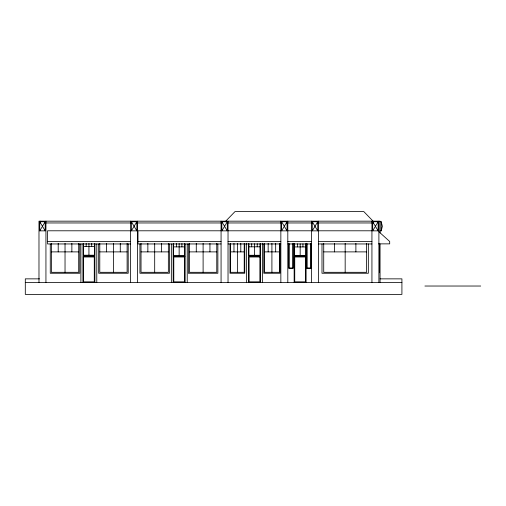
<?xml version="1.0" encoding="UTF-8"?>
<svg xmlns="http://www.w3.org/2000/svg" width="506" height="506" viewBox="0 0 506 506"><rect width="100%" height="100%" fill="white"/><g stroke="black" fill="none" stroke-linecap="round" stroke-linejoin="round"><path stroke-width="0.76" d="M380.057 230.856L381.214 230.856L382.372 226.308L381.214 221.761L380.057 221.761M39.74 230.856L45.192 221.761L39.74 221.761L39.74 230.856L45.192 230.856L45.192 221.761M131.383 230.856L136.835 221.761L131.383 221.761L131.383 230.856L136.835 230.856L136.835 221.761M221.83 230.856L227.283 221.761L221.83 221.761L221.83 230.856L227.283 230.856L227.283 221.761M281.608 230.856L287.054 221.761L281.608 221.761L281.608 230.856L287.054 230.856L287.054 221.761M312.278 230.856L317.73 221.761L312.278 221.761L312.278 230.856L317.73 230.856L317.73 221.761M372.694 230.856L378.146 221.761L372.694 221.761L372.694 230.856L378.146 230.856L378.146 221.761M225.714 221.166L234.986 211.603L363.82 211.603L373.099 221.166M44.914 222.963L131.813 222.963M136.55 222.963L221.071 222.963M228.029 222.963L281.741 222.963M286.478 222.963L312.544 222.963M317.287 222.963L373.365 222.963M130.624 230.793L47.545 230.793L47.545 243.955L130.624 243.955M221.071 230.793L137.993 230.793L137.993 243.955L221.071 243.955M228.029 230.793L280.849 230.793M287.806 230.793L311.519 230.793M318.476 230.793L371.935 230.793M47.545 241.564L130.624 241.564M137.993 241.564L221.071 241.564M228.029 241.564L280.849 241.564M287.806 241.564L311.519 241.564M318.476 241.564L371.935 241.564M228.029 243.955L280.849 243.955M287.806 243.955L311.519 243.955M318.476 243.955L371.935 243.955M378.482 243.867L389.69 243.867L389.69 241.476L378.874 231.729M83.401 246.561L94.464 246.561M248.92 246.814L259.989 246.814M173.609 246.884L184.677 246.884M294.637 246.928L305.706 246.928M51.372 251.887L78.696 251.887M99.783 251.887L127.114 251.887M141.029 251.887L168.353 251.887M189.446 251.887L216.77 251.887M230.553 251.887L244.215 251.887M264.398 251.887L279.426 251.887M323.72 251.887L366.61 251.887M39.531 278.857L25.3 278.857L25.3 294.397L401.916 294.397L401.916 278.857L380.057 278.857M25.3 282.443L401.916 282.443M424.907 286.029L480.7 286.029M372.694 221.761L378.146 230.856M312.278 221.761L317.73 230.856M281.608 221.761L287.054 230.856M221.83 221.761L227.283 230.856M131.383 221.761L136.835 230.856M39.74 221.761L45.192 230.856M381.214 221.761L381.214 230.856M380.057 232.95L380.057 221.166L38.981 221.166L38.981 282.443M380.057 243.949L380.057 282.443M379.525 243.424L379.525 272.747M378.893 221.166L378.893 282.443M371.935 221.166L371.935 282.443M368.336 243.93L368.336 273.253L321.993 273.253L321.993 243.93M366.61 243.335L366.61 272.31L323.72 272.31L323.72 243.335M355.889 243.335L355.889 251.887M345.168 243.335L345.168 272.31M334.447 243.335L334.447 251.887M318.476 221.166L318.476 282.443M311.519 221.166L311.519 282.443M311.026 243.26L311.026 268.534L306.794 268.534L306.794 243.26M310.81 243.854L310.81 267.933L307.003 267.933L307.003 243.854M306.149 243.443L306.149 255.783L294.195 255.783L294.195 243.443M306.098 282.443L306.098 256.378L294.144 256.378L294.144 282.443M305.706 243.835L305.706 255.391L294.637 255.391L294.637 243.835M302.942 243.835L302.942 246.928M300.172 243.835L300.172 255.391M297.408 243.835L297.408 246.928M293.094 243.26L293.094 268.534L288.863 268.534L288.863 243.26M292.879 243.854L292.879 267.933L289.071 267.933L289.071 243.854M287.806 221.166L287.806 282.443M280.849 221.166L280.849 282.443M280.033 243.93L280.033 273.253L263.797 273.253L263.797 243.93M279.426 243.335L279.426 272.31L264.398 272.31L264.398 243.335M275.669 243.335L275.669 251.887M271.912 243.335L271.912 272.31M268.155 243.335L268.155 251.887M262.5 243.247L262.5 282.443M260.47 282.443L260.47 256.378L248.516 256.378L248.516 282.443M260.432 243.329L260.432 255.669L248.478 255.669L248.478 243.329M259.989 243.721L259.989 255.277L248.92 255.277L248.92 243.721M257.225 243.721L257.225 246.814M254.455 243.721L254.455 255.277M251.691 243.721L251.691 246.814M246.612 243.247L246.612 282.443M244.765 243.93L244.765 273.253L230.002 273.253L230.002 243.93M244.215 243.335L244.215 272.31L230.553 272.31L230.553 243.335M240.799 243.335L240.799 251.887M237.384 243.335L237.384 272.31M233.968 243.335L233.968 251.887M228.029 221.166L228.029 282.443M221.071 221.166L221.071 282.443M217.871 243.93L217.871 273.253L188.346 273.253L188.346 243.93M216.77 243.335L216.77 272.31L189.446 272.31L189.446 243.335M209.939 243.335L209.939 251.887M203.108 243.335L203.108 272.31M196.277 243.335L196.277 251.887M187.226 243.968L187.226 282.443M185.12 243.962L185.12 256.125L173.166 256.125L173.166 243.962M185.145 282.443L185.145 256.378L173.191 256.378L173.191 282.443M184.677 243.525L184.677 255.72L173.609 255.72L173.609 243.525M181.907 243.525L181.907 246.884M179.143 243.525L179.143 255.72M176.379 243.525L176.379 246.884M171.344 243.968L171.344 282.443M169.453 243.93L169.453 273.253L139.928 273.253L139.928 243.93M168.353 243.335L168.353 272.31L141.029 272.31L141.029 243.335M161.522 243.335L161.522 251.887M154.691 243.335L154.691 272.31M147.86 243.335L147.86 251.887M137.581 221.166L137.581 282.443M130.624 221.166L130.624 282.443M128.208 243.93L128.208 273.253L98.683 273.253L98.683 243.93M127.114 243.335L127.114 272.31L99.783 272.31L99.783 243.335M120.276 243.335L120.276 251.887M113.445 243.335L113.445 272.31M106.614 243.335L106.614 251.887M96.779 243.968L96.779 282.443M94.913 243.791L94.913 255.612L82.959 255.612L82.959 243.791M94.875 282.443L94.875 256.378L82.921 256.378L82.921 282.443M94.464 243.399L94.464 255.207L83.401 255.207L83.401 243.399M91.7 243.399L91.7 246.561M88.936 243.399L88.936 255.207M86.165 243.399L86.165 246.561M80.897 243.968L80.897 282.443M79.796 243.93L79.796 273.253L50.271 273.253L50.271 243.93M78.696 243.335L78.696 272.31L51.372 272.31L51.372 243.335M71.865 243.335L71.865 251.887M65.034 243.335L65.034 272.31M58.203 243.335L58.203 251.887M45.938 221.166L45.938 282.443M40.176 221.166L40.176 222.963M94.28 256.985L83.522 256.985L83.522 281.842L94.28 281.842L94.28 256.985M184.551 256.985L173.792 256.985L173.792 281.842L184.551 281.842L184.551 256.985M259.869 256.985L249.11 256.985L249.11 281.842L259.869 281.842L259.869 256.985M305.498 256.985L294.739 256.985L294.739 281.842L305.498 281.842L305.498 256.985"/></g></svg>
